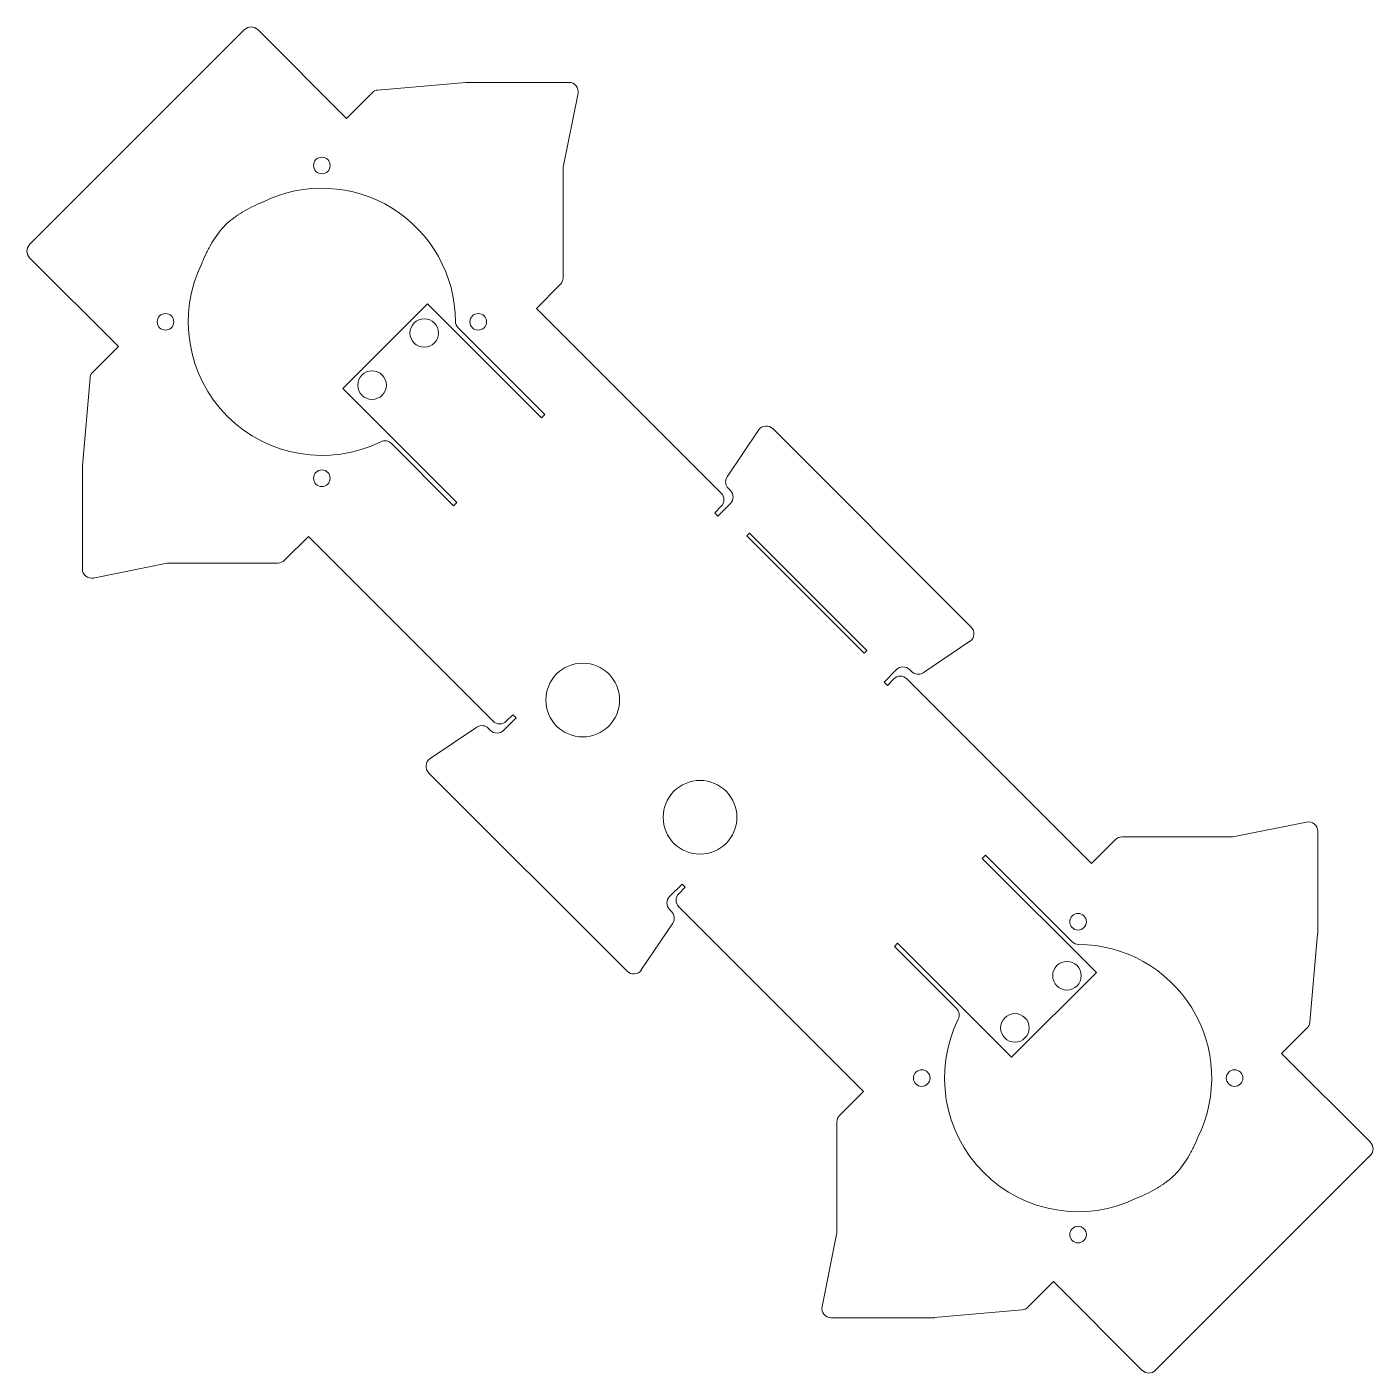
# Model space of a CAD drawing. Header units: millimetres. Extents: x -106 to 41, y -41 to 106.
import ezdxf

# ---------------------------------------------------------------- set-up
doc = ezdxf.new("R2010")
doc.units = ezdxf.units.MM

msp = doc.modelspace()

# ---------------------------------------------------------------- linework, layer by layer
at = {"color": 7, "linetype": 'Continuous', "lineweight": 15}
for p, q in [((-105.29, 81.96), (-81.96, 105.29)), ((-70.91, 95.66), (-80.54, 105.29)), ((-57.96, 99.57), (-67.51, 98.73)), ((-46.76, 99.57), (-57.87, 99.57)), ((-68.13, 98.44), (-70.91, 95.66)), ((-47.39, 90.36), (-45.78, 98.38)), ((-47.41, 78.34), (-47.41, 90.17)), ((-95.66, 70.91), (-105.29, 80.54)), ((-50.29, 75.04), (-47.7, 77.64)), ((-62.12, 75.55), (-71.31, 66.36)), ((-62.12, 75.55), (-49.74, 63.18)), ((-30.24, 54.99), (-50.29, 75.04)), ((-58.79, 72.93), (-49.39, 63.53)), ((-98.44, 68.13), (-95.66, 70.91)), ((-99.57, 57.96), (-98.73, 67.51)), ((-71.31, 66.36), (-58.93, 53.98)), ((-49.39, 63.53), (-49.74, 63.18)), ((-29.59, 56.76), (-26.18, 61.84)), ((-24.64, 61.99), (-3.1, 40.44)), ((-59.29, 53.63), (-66.03, 60.38)), ((-99.57, 46.76), (-99.57, 57.87)), ((-29.46, 55.49), (-29.24, 55.27)), ((-58.93, 53.98), (-59.29, 53.63)), ((-30.24, 53.58), (-30.95, 52.87)), ((-30.59, 52.51), (-30.95, 52.87)), ((-29.24, 53.86), (-30.59, 52.51)), ((-75.04, 50.29), (-77.64, 47.7)), ((-54.99, 30.24), (-75.04, 50.29)), ((-27.45, 50.36), (-27.16, 50.66)), ((-14.72, 37.63), (-27.45, 50.36)), ((-27.16, 50.66), (-14.43, 37.93)), ((-90.36, 47.39), (-98.38, 45.78)), ((-78.34, 47.41), (-90.17, 47.41)), ((-8.33, 35.5), (-3.25, 38.91)), ((-14.43, 37.93), (-14.72, 37.63)), ((-12.57, 34.49), (-11.23, 35.84)), ((-9.59, 35.62), (-9.81, 35.84)), ((-12.57, 34.49), (-12.21, 34.13)), ((-11.51, 34.84), (-12.21, 34.13)), ((-10.09, 34.84), (9.96, 14.79)), ((-52.86, 30.94), (-53.57, 30.24)), ((-52.86, 30.94), (-52.51, 30.59)), ((-61.84, 26.18), (-56.76, 29.59)), ((-55.49, 29.46), (-55.27, 29.24)), ((-52.51, 30.59), (-53.86, 29.24)), ((-40.44, 3.1), (-61.99, 24.64)), ((25.28, 17.7), (33.29, 19.3)), ((13.26, 17.68), (25.08, 17.68)), ((34.49, 18.32), (34.49, 7.21)), ((9.96, 14.79), (12.55, 17.39)), ((-1.55, 15.7), (-1.91, 15.34)), ((10.47, 2.97), (-1.91, 15.34)), ((7.84, 6.3), (-1.55, 15.7)), ((-35.84, 11.23), (-34.49, 12.57)), ((-34.14, 12.22), (-34.85, 11.51)), ((-34.14, 12.22), (-34.49, 12.57)), ((-35.62, 9.59), (-35.84, 9.81)), ((-34.85, 10.1), (-14.79, -9.96)), ((-38.91, 3.25), (-35.5, 8.33)), ((-11.1, 6.15), (-11.45, 5.8)), ((1.27, -6.22), (-11.1, 6.15)), ((34.48, 7.12), (33.65, -2.43)), ((-11.45, 5.8), (-4.71, -0.95)), ((10.47, 2.97), (1.27, -6.22)), ((33.36, -3.05), (30.58, -5.83)), ((40.21, -15.46), (30.58, -5.83)), ((-14.79, -9.96), (-17.39, -12.55)), ((-17.68, -13.26), (-17.68, -25.08)), ((16.87, -40.21), (40.21, -16.87)), ((-17.7, -25.28), (-19.3, -33.29)), ((3.05, -33.36), (5.83, -30.58)), ((5.83, -30.58), (15.46, -40.21)), ((-18.32, -34.49), (-7.21, -34.49)), ((-7.12, -34.48), (2.43, -33.65))]:
    msp.add_line(p, q, dxfattribs=at)
for centre, radius in [((-73.58, 90.55), 0.9), ((-90.55, 73.58), 0.9), ((-62.47, 72.37), 1.55), ((-56.61, 73.58), 0.9), ((-68.13, 66.71), 1.55), ((-73.58, 56.61), 0.9), ((-45.27, 32.54), 4), ((-32.54, 19.81), 4), ((8.49, 8.48), 0.9), ((7.28, 2.62), 1.55), ((1.63, -3.04), 1.55), ((-8.48, -8.49), 0.9), ((25.47, -8.49), 0.9), ((8.49, -25.47), 0.9)]:
    msp.add_circle(centre, radius, dxfattribs=at)
for centre, radius, start, end in [((-81.25, 104.59), 1, 45, 135), ((-57.87, 98.57), 1, 90, 95), ((-46.76, 98.57), 1, 348.6901, 90), ((-67.43, 97.74), 1, 95, 135), ((-46.41, 90.17), 1, 168.6901, 180), ((-73.58, 73.58), 14.5, 0.2087, 116.2444), ((-104.59, 81.25), 1, 135, 225), ((-73.58, 73.58), 14.5, 153.7556, 296.1809), ((-48.41, 78.34), 1, 315, 0), ((-58.08, 73.64), 1, 180.2087, 225), ((-97.74, 67.43), 1, 135, 175), ((-66.74, 59.67), 1, 45, 116.1809), ((-98.57, 57.87), 1, 175, 180), ((-30.95, 54.29), 1, 315, 45), ((-29.95, 54.57), 1, 315, 45), ((-98.57, 46.76), 1, 180, 281.3099), ((-90.17, 46.41), 1, 90, 101.3099), ((-78.34, 48.41), 1, 270, 315), ((-10.8, 34.13), 1, 45, 135), ((-10.52, 35.14), 1, 45, 135), ((-54.57, 29.95), 1, 225, 315), ((-54.28, 30.94), 1, 225, 315), ((33.49, 18.32), 1, 0, 101.3099), ((13.26, 16.68), 1, 90, 135), ((25.08, 18.68), 1, 270, 281.3099), ((-35.14, 10.52), 1, 135, 225), ((-34.14, 10.81), 1, 135, 225), ((8.55, 7.01), 1, 225, 269.7913), ((8.49, -8.49), 14.5, 333.7556, 89.7913), ((33.49, 7.21), 1, 355, 0), ((-5.42, -1.66), 1, 333.8191, 45), ((8.49, -8.49), 14.5, 153.8191, 296.2444), ((32.65, -2.34), 1, 315, 355), ((-16.68, -13.26), 1, 135, 180), ((39.5, -16.17), 1, 315, 45), ((-18.68, -25.08), 1, 348.6901, 0), ((-18.32, -33.49), 1, 168.6901, 270), ((2.34, -32.65), 1, 275, 315), ((-7.21, -33.49), 1, 270, 275), ((16.17, -39.5), 1, 225, 315)]:
    msp.add_arc(centre, radius, start, end, dxfattribs=at)
for centre, major_axis, start_param, end_param in [((-25.35, 61.28), (0.708, -0.708), 1.570796, 3.335951), ((-28.76, 56.2), (-0.708, 0.708), 0.194358, 1.570796), ((-3.81, 39.74), (-0.708, 0.708), 2.947235, 4.712389), ((-8.88, 36.33), (0.708, -0.708), 4.712389, 6.088827), ((-56.2, 28.76), (0.708, -0.708), 1.570796, 2.947235), ((-61.28, 25.35), (-0.708, 0.708), 6.088827, 7.853982), ((-36.33, 8.88), (-0.708, 0.708), 3.335951, 4.712389), ((-39.74, 3.81), (0.708, -0.708), 4.712389, 6.477543)]:
    msp.add_ellipse(centre, major_axis=major_axis, ratio=0.999397, start_param=start_param, end_param=end_param, dxfattribs=at)
for points in [[(-86.59, 79.99), (-86.43, 80.37), (-86.26, 80.73), (-86, 81.27), (-85.9, 81.45), (-85.76, 81.71), (-85.71, 81.8), (-85.64, 81.93), (-85.61, 81.97), (-85.56, 82.06), (-85.54, 82.1), (-85.05, 82.93), (-84.56, 83.57), (-83.82, 84.31), (-83.53, 84.56), (-83.05, 84.92), (-82.88, 85.04), (-82.62, 85.22), (-82.53, 85.28), (-82.39, 85.36), (-82.34, 85.39), (-82.24, 85.45), (-82.19, 85.49), (-81.46, 85.92), (-80.74, 86.28), (-79.99, 86.59)], [(21.5, -14.91), (21.35, -15.28), (21.18, -15.65), (20.91, -16.19), (20.82, -16.36), (20.67, -16.63), (20.63, -16.71), (20.55, -16.85), (20.53, -16.89), (20.48, -16.97), (20.45, -17.01), (19.96, -17.84), (19.48, -18.48), (18.73, -19.23), (18.45, -19.47), (17.97, -19.84), (17.8, -19.96), (17.53, -20.13), (17.44, -20.19), (17.3, -20.28), (17.25, -20.31), (17.16, -20.37), (17.1, -20.4), (16.37, -20.83), (15.65, -21.19), (14.91, -21.5)]]:
    msp.add_open_spline(points, degree=3, knots=[0, 0, 0, 0, 0.125, 0.125, 0.1875, 0.1875, 0.21875, 0.21875, 0.234375, 0.234375, 0.25, 0.25, 0.5, 0.5, 0.625, 0.625, 0.6875, 0.6875, 0.71875, 0.71875, 0.734375, 0.734375, 0.75, 0.75, 1, 1, 1, 1], dxfattribs=at)

doc.saveas('drawing.dxf')
